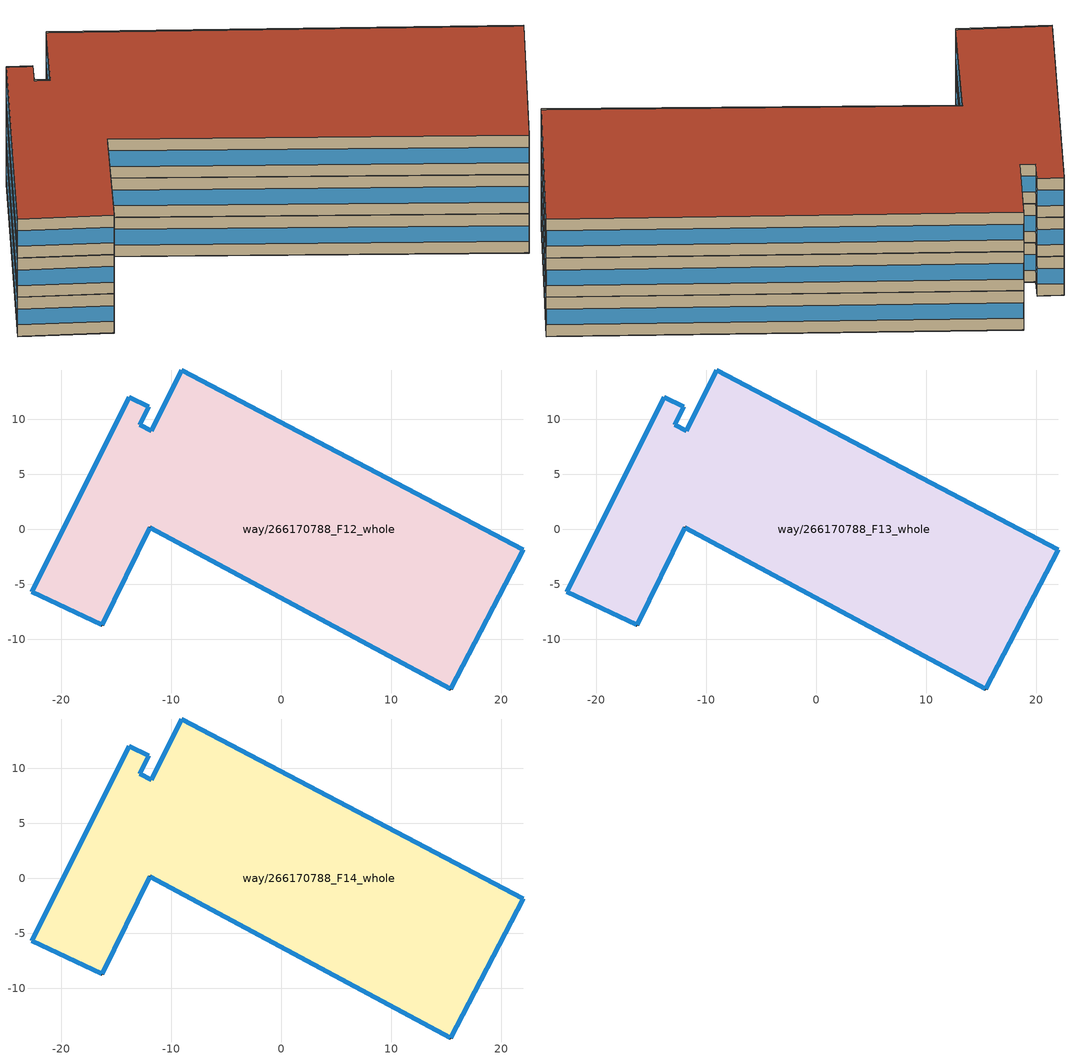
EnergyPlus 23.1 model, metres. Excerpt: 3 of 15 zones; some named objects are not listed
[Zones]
way/266170788_F12_whole
 floor to way/266170788_F11_whole (Floor_Construction): 15.39,-14.51 22.01,-1.87 -9.05,14.48 -11.82,8.95 -12.87,9.48 -12.05,11.13 -13.82,12.01 -22.69,-5.68 -16.29,-8.7 -11.93,0.17 z42
 wall outside (Wall_Construction): -22.69,-5.68 -13.82,12.01 -12.05,11.13 -12.87,9.48 -11.82,8.95 -9.05,14.48 22.01,-1.87 15.39,-14.51 -11.93,0.17 -16.29,-8.7 -22.69,-5.68 z42:45.5
 window (Window_Construction): -22.69,-5.67 -13.83,12 / -13.82,12.01 -12.05,11.13 / -12.05,11.13 -12.87,9.48 / -12.87,9.48 -11.82,8.95 / -11.82,8.95 -9.05,14.47 / -9.03,14.47 21.99,-1.86 / 22.01,-1.88 15.4,-14.51 / 15.38,-14.51 -11.91,0.16 / -11.93,0.16 -16.29,-8.7 / -16.29,-8.7 -22.69,-5.68 z43.05:44.45
way/266170788_F13_whole
 floor to way/266170788_F12_whole (Floor_Construction): 15.39,-14.51 22.01,-1.87 -9.05,14.48 -11.82,8.95 -12.87,9.48 -12.05,11.13 -13.82,12.01 -22.69,-5.68 -16.29,-8.7 -11.93,0.17 z45.5
 wall outside (Wall_Construction): -22.69,-5.68 -13.82,12.01 -12.05,11.13 -12.87,9.48 -11.82,8.95 -9.05,14.48 22.01,-1.87 15.39,-14.51 -11.93,0.17 -16.29,-8.7 -22.69,-5.68 z45.5:49
 window (Window_Construction): -22.69,-5.67 -13.83,12 / -13.82,12.01 -12.05,11.13 / -12.05,11.13 -12.87,9.48 / -12.87,9.48 -11.82,8.95 / -11.82,8.95 -9.05,14.47 / -9.03,14.47 21.99,-1.86 / 22.01,-1.88 15.4,-14.51 / 15.38,-14.51 -11.91,0.16 / -11.93,0.16 -16.29,-8.7 / -16.29,-8.7 -22.69,-5.68 z46.55:47.95
way/266170788_F14_whole
 floor to way/266170788_F13_whole (Floor_Construction): 15.39,-14.51 22.01,-1.87 -9.05,14.48 -11.82,8.95 -12.87,9.48 -12.05,11.13 -13.82,12.01 -22.69,-5.68 -16.29,-8.7 -11.93,0.17 z49
 wall outside (Wall_Construction): -22.69,-5.68 -13.82,12.01 -12.05,11.13 -12.87,9.48 -11.82,8.95 -9.05,14.48 22.01,-1.87 15.39,-14.51 -11.93,0.17 -16.29,-8.7 -22.69,-5.68 z49:52.5
 window (Window_Construction): -22.69,-5.67 -13.83,12 / -13.82,12.01 -12.05,11.13 / -12.05,11.13 -12.87,9.48 / -12.87,9.48 -11.82,8.95 / -11.82,8.95 -9.05,14.47 / -9.03,14.47 21.99,-1.86 / 22.01,-1.88 15.4,-14.51 / 15.38,-14.51 -11.91,0.16 / -11.93,0.16 -16.29,-8.7 / -16.29,-8.7 -22.69,-5.68 z50.05:51.45
 roof outside (Roof_Construction): 22.01,-1.87 15.39,-14.51 -11.93,0.17 -16.29,-8.7 -22.69,-5.68 -13.82,12.01 -12.05,11.13 -12.87,9.48 -11.82,8.95 -9.05,14.48 z52.5
[Building]
OpenUBEM_Building: North Axis=0; Terrain=City; Solar Distribution=FullExterior
[Site:Location]
New.York-Central.Park.Obs-Belvedere.Castle: Latitude=40.77889; Longitude=-73.9692; Time Zone=-5; Elevation=48
[SizingPeriod:WeatherFileDays]
AnnualSizingPeriod: Begin Month=1; Begin Day of Month=1; End Month=12; End Day of Month=31; Day of Week for Start Day=Monday; Use Weather File Daylight Saving Period=No; Use Weather File Rain and Snow Indicators=No
[SITE:WATERMAINSTEMPERATURE]
Calculation Method=CorrelationFromWeatherFile
[MATERIAL:NOMASS] Roughness=MediumRough; Thermal Absorptance=0.9; Solar Absorptance=0.7; Visible Absorptance=0.7
Name | Thermal Resistance
Roof_Assembly | 3.47222
Wall_Assembly | 1.73913
Floor_Assembly | 1.94932
[WINDOWMATERIAL:SIMPLEGLAZINGSYSTEM]
Window_Material: UFactor=3.236; Solar Heat Gain Coefficient=0.36; Visible Transmittance=0.6
[CONSTRUCTION]
Roof_Construction: Roof_Assembly
Wall_Construction: Wall_Assembly
Floor_Construction: Floor_Assembly
Window_Construction: Window_Material
[ZONE] Type=1; Multiplier=1; Ceiling Height=autocalculate; Volume=autocalculate; Floor Area=autocalculate; Part of Total Floor Area=Yes
way/266170788_F12_whole; way/266170788_F13_whole; way/266170788_F14_whole
[PEOPLE] Number of People Schedule=Occupancy_Schedule_MediumOffice; Number of People Calculation Method=People/Area; People per Floor Area=0.0538213; Fraction Radiant=0.3; Sensible Heat Fraction=autocalculate; Activity Level Schedule=Activity_Level; Carbon Dioxide Generation Rate=3.82e-08; Enable ASHRAE 55 Comfort Warnings=No; Mean Radiant Temperature Calculation Type=ZoneAveraged; Clothing Insulation Calculation Method=ClothingInsulationSchedule; Cold Stress Temperature Threshold=15.56; Heat Stress Temperature Threshold=30
Name | Zone or ZoneList or Space or SpaceList
People_way/266170788_F12_whole | way/266170788_F12_whole
People_way/266170788_F13_whole | way/266170788_F13_whole
People_way/266170788_F14_whole | way/266170788_F14_whole
[LIGHTS] Schedule=Lighting_Schedule_MediumOffice; Design Level Calculation Method=Watts/Area; Watts per Zone Floor Area=10.76; Return Air Fraction=0; Fraction Radiant=0.42; Fraction Visible=0; Fraction Replaceable=1; EndUse Subcategory=General; Return Air Fraction Calculated from Plenum Temperature=No; Return Air Fraction Function of Plenum Temperature Coefficient 1=0; Return Air Fraction Function of Plenum Temperature Coefficient 2=0
Name | Zone or ZoneList or Space or SpaceList
Lights_way/266170788_F12_whole | way/266170788_F12_whole
Lights_way/266170788_F13_whole | way/266170788_F13_whole
Lights_way/266170788_F14_whole | way/266170788_F14_whole
[ELECTRICEQUIPMENT] Schedule=Equipment_Schedule_MediumOffice; Design Level Calculation Method=Watts/Area; Watts per Zone Floor Area=10.76; Fraction Latent=0; Fraction Radiant=0.5; Fraction Lost=0; EndUse Subcategory=General
Name | Zone or ZoneList or Space or SpaceList
Equipment_way/266170788_F12_whole | way/266170788_F12_whole
Equipment_way/266170788_F13_whole | way/266170788_F13_whole
Equipment_way/266170788_F14_whole | way/266170788_F14_whole
[ZONEINFILTRATION:DESIGNFLOWRATE] Schedule=Infiltration_Schedule_MediumOffice; Design Flow Rate Calculation Method=Flow/ExteriorWallArea; Flow Rate per Exterior Surface Area=0.000285; Constant Term Coefficient=1; Temperature Term Coefficient=0; Velocity Term Coefficient=0; Velocity Squared Term Coefficient=0
Name | Zone or ZoneList or Space or SpaceList
Infiltration_way/266170788_F12_whole | way/266170788_F12_whole
Infiltration_way/266170788_F13_whole | way/266170788_F13_whole
Infiltration_way/266170788_F14_whole | way/266170788_F14_whole
[HVACTEMPLATE:ZONE:VAV] Template VAV System=way/266170788_PVAV_Sys; Supply Air Maximum Flow Rate=autosize; Zone Minimum Air Flow Input Method=Constant; Constant Minimum Air Flow Fraction=0.3; Outdoor Air Method=Flow/Person; Outdoor Air Flow Rate per Person=0.01; Outdoor Air Flow Rate per Zone Floor Area=0; Outdoor Air Flow Rate per Zone=0; Reheat Coil Type=Electric; Damper Heating Action=Reverse; Baseboard Heating Type=None; Baseboard Heating Capacity=autosize; Zone Cooling Design Supply Air Temperature Input Method=SystemSupplyAirTemperature; Zone Cooling Design Supply Air Temperature=12.8; Zone Cooling Design Supply Air Temperature Difference=11.11; Zone Heating Design Supply Air Temperature Input Method=SupplyAirTemperature; Zone Heating Design Supply Air Temperature=50; Zone Heating Design Supply Air Temperature Difference=30
Name | Template Thermostat
way/266170788_F12_whole | way/266170788_F12_whole_Thermostat
way/266170788_F13_whole | way/266170788_F13_whole_Thermostat
way/266170788_F14_whole | way/266170788_F14_whole_Thermostat
[SCHEDULE:COMPACT]
Occupancy_Schedule_MediumOffice: Through: 12/31, For: Weekdays, Until: 06:00, 0, Until: 07:00, 0.1, Until: 08:00, 0.2, Until: 12:00, 0.95, Until: 13:00, 0.5, Until: 17:00, 0.95, Until: 18:00, 0.3, Until: 22:00, 0.1, Until: 24:00, 0.05, For: Saturday, Until: 06:00, 0, Until: 08:00, 0.1, Until: 12:00, 0.3, Until: 17:00, 0.1, Until: 19:00, 0.05, Until: 24:00, 0, For: AllOtherDays, Until: 06:00, 0, Until: 18:00, 0.05, Until: 24:00, 0
Lighting_Schedule_MediumOffice: Through: 12/31, For: Weekdays, Until: 05:00, 0.04184, Until: 07:00, 0.08368, Until: 08:00, 0.25105, Until: 17:00, 0.75314, Until: 18:00, 0.41841, Until: 20:00, 0.25105, Until: 22:00, 0.16736, Until: 23:00, 0.08368, Until: 24:00, 0.04184, For: Saturday, Until: 06:00, 0.04184, Until: 08:00, 0.08368, Until: 12:00, 0.25105, Until: 17:00, 0.12552, Until: 24:00, 0.04184, For: AllOtherDays, Until: 24:00, 0.04184
Equipment_Schedule_MediumOffice: Through: 12/31, For: Weekdays, Until: 06:00, 0.307674, Until: 08:00, 0.381235, Until: 12:00, 0.857778, Until: 13:00, 0.76247, Until: 17:00, 0.857778, Until: 18:00, 0.476543, Until: 24:00, 0.381235, For: Saturday, Until: 06:00, 0.230755, Until: 08:00, 0.381235, Until: 12:00, 0.476543, Until: 17:00, 0.33358, Until: 19:00, 0.285926, Until: 24:00, 0.230755, For: AllOtherDays, Until: 06:00, 0.230755, Until: 18:00, 0.285926, Until: 24:00, 0.230755
Infiltration_Schedule_MediumOffice: Through: 12/31, For: Weekdays, Until: 06:00, 1, Until: 07:00, 0.25, Until: 08:00, 0.25, Until: 12:00, 0.25, Until: 13:00, 0.25, Until: 17:00, 0.25, Until: 18:00, 0.25, Until: 22:00, 0.25, Until: 24:00, 0.25, For: Saturday, Until: 06:00, 1, Until: 08:00, 0.25, Until: 12:00, 0.25, Until: 17:00, 0.25, Until: 19:00, 0.25, Until: 24:00, 1, For: AllOtherDays, Until: 06:00, 1, Until: 18:00, 0.25, Until: 24:00, 1
[Schedule:Constant]
Activity_Level: Hourly Value=120
